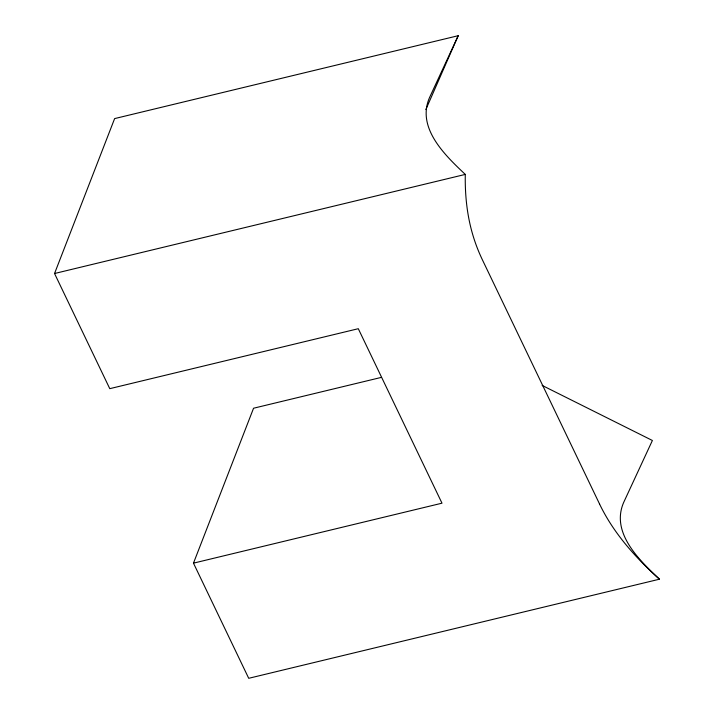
<?xml version="1.0" encoding="UTF-8"?>
<svg xmlns="http://www.w3.org/2000/svg" width="714" height="714" viewBox="0 0 714 714"><rect width="100%" height="100%" fill="white"/><g stroke="black" fill="none" stroke-linecap="round" stroke-linejoin="round"><path stroke-width="1.07" d="M542.167 385.435L652.391 440.484L624.438 500.773C609.435 531.653 638.843 559.74 659.459 579.197L248.713 678.3L193.476 563.15L441.993 503.183L358.294 328.708L109.777 388.666L54.541 273.516L114.624 118.595L458.218 35.7L430.265 95.988C415.262 126.869 444.67 154.956 465.287 174.412C464.921 194.743 466.983 215.226 472.775 234.763A199.179 160.73 21.2 0 0 482.405 259.834L599.599 504.093M193.476 563.15L253.559 408.229L381.16 377.438M425.847 109.537L458.218 35.7M54.541 273.516L465.287 174.412M659.459 579.197C641.645 563.168 624.991 545.603 611.764 525.54A198.117 159.874 21.2 0 1 599.59 504.102"/></g></svg>
